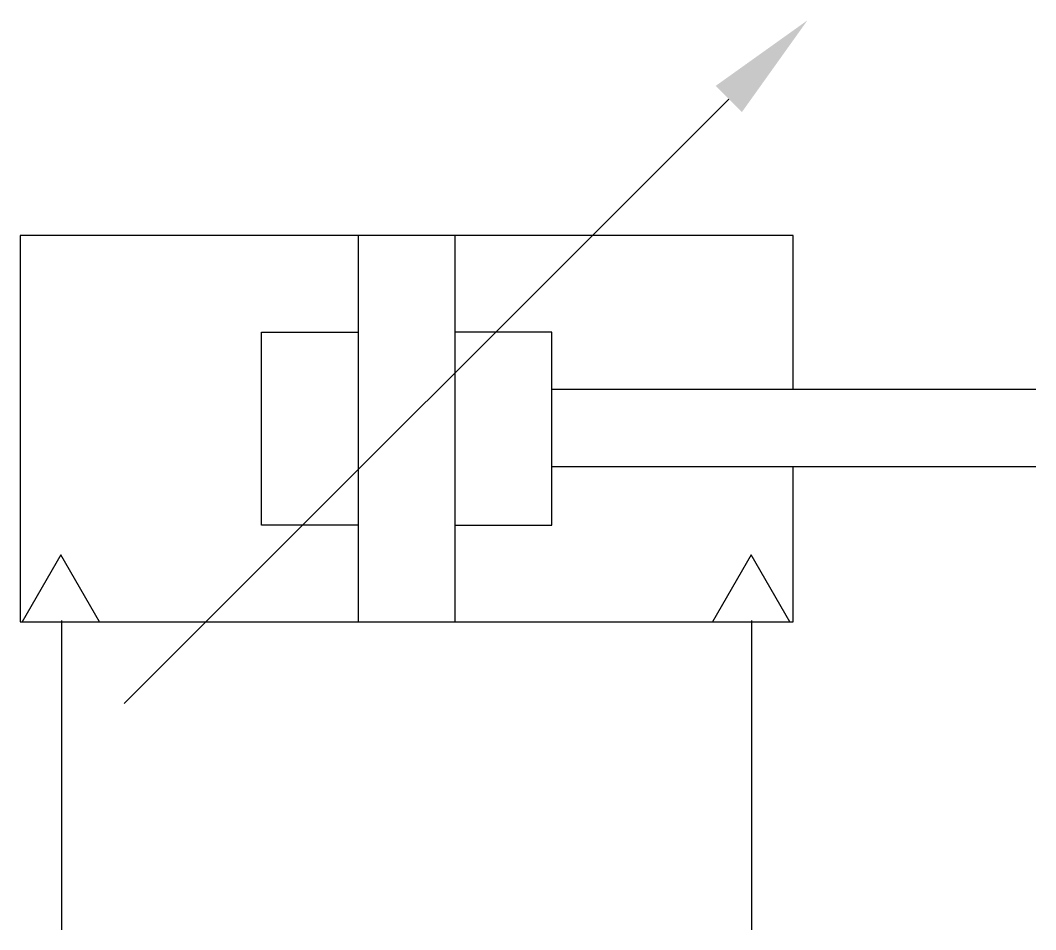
# Model space of a CAD drawing. Extents: x 92.1 to 118.4, y 731.2 to 754.7.
import ezdxf

# ---------------------------------------------------------------- set-up
doc = ezdxf.new("R2010")
doc.units = 0
doc.header["$LTSCALE"] = 5
doc.header["$MEASUREMENT"] = 0
doc.layers.add('11', color=1, linetype='CONTINUOUS')
doc.layers.add('12', color=2, linetype='CONTINUOUS')

# ---------------------------------------------------------------- blocks, each defined once
blk = doc.blocks.new('5222', base_point=(323.297, 243.627))
at = {"layer": '11'}
blk.add_line((339.171, 259.287), (323.53, 243.646), dxfattribs=at)
at = {"layer": '12'}
blk.add_solid([(338.832, 259.627), (339.511, 258.948), (341.208, 261.324)], dxfattribs=at)

msp = doc.modelspace()

# ---------------------------------------------------------------- linework, layer by layer
at = {"layer": '11'}
for p, q in [((112.079, 749.168), (92.079, 749.168)), ((92.079, 749.168), (92.079, 739.168)), ((100.823, 749.168), (100.823, 739.168)), ((103.323, 749.168), (103.323, 739.168)), ((112.079, 745.184), (112.079, 749.168)), ((98.318, 741.668), (98.318, 746.668)), ((98.318, 746.668), (100.823, 746.668)), ((105.835, 746.668), (103.323, 746.668)), ((105.835, 741.668), (105.835, 746.668)), ((118.354, 745.184), (105.835, 745.184)), ((118.354, 743.184), (105.835, 743.184)), ((112.079, 739.168), (112.079, 743.184)), ((100.823, 741.668), (98.318, 741.668)), ((103.323, 741.668), (105.835, 741.668)), ((93.125, 740.907), (92.125, 739.175)), ((94.125, 739.175), (93.125, 740.907)), ((110.993, 740.907), (109.993, 739.175)), ((111.993, 739.175), (110.993, 740.907)), ((92.079, 739.168), (112.079, 739.168)), ((93.142, 739.205), (93.142, 731.205)), ((111, 739.205), (111, 731.205))]:
    msp.add_line(p, q, dxfattribs=at)

# ---------------------------------------------------------------- block references
msp.add_blockref('5222', (94.538, 737.039), dxfattribs=at)

doc.saveas('drawing.dxf')
